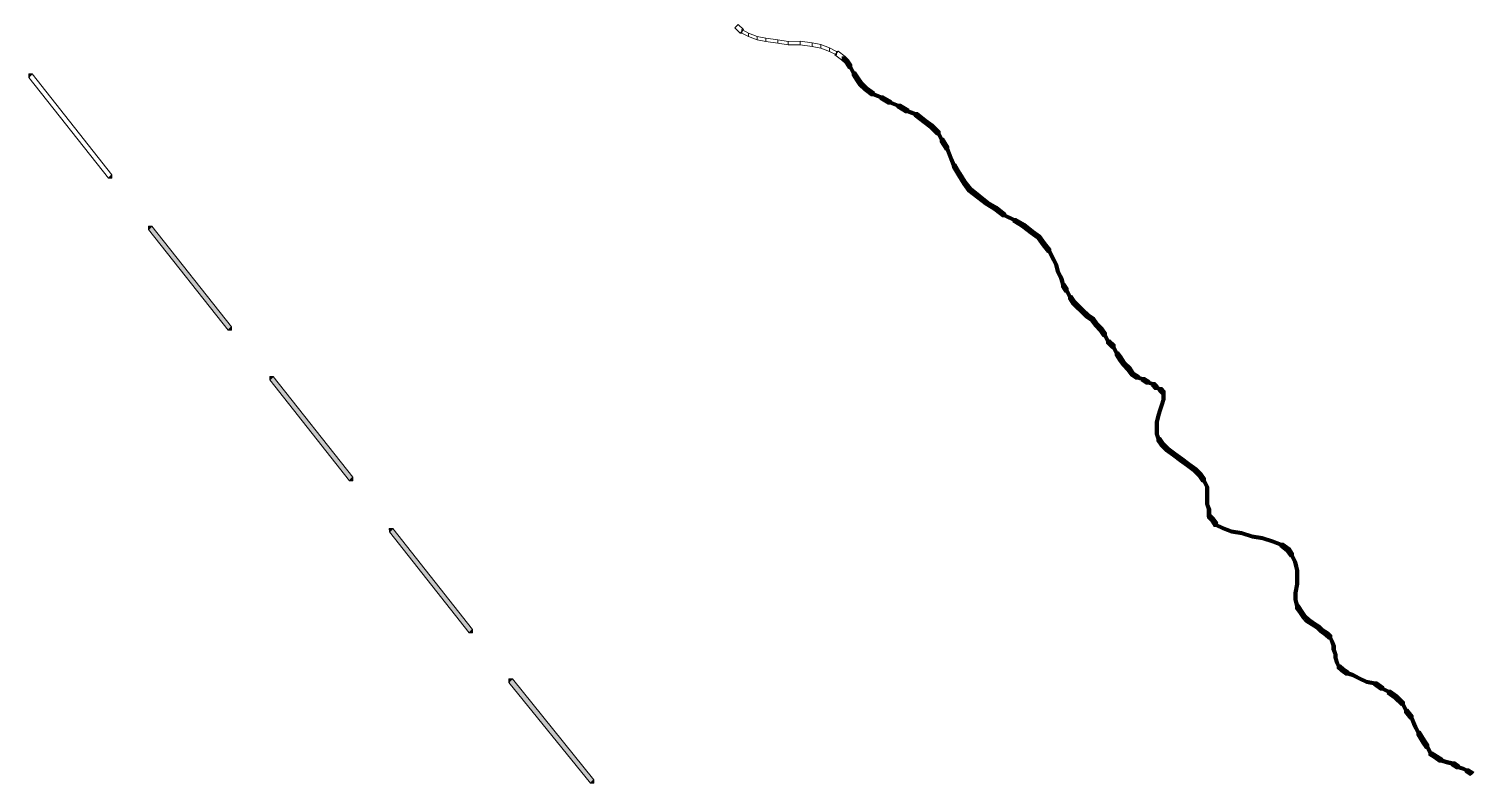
# Model space of a CAD drawing. Header units: inches. Extents: x -5728 to 15181, y 9834 to 15140.
# Drawn here: x 2589 to 3259, y 10289 to 10640 of the extents above; entities that cross this region are included whole.
import ezdxf

# ---------------------------------------------------------------- set-up
doc = ezdxf.new("R2010")
doc.units = ezdxf.units.IN
doc.header["$MEASUREMENT"] = 0
doc.linetypes.add('IMPORT-DASHEDX2 _4_', pattern=[0.1125, 0.075, -0.0375])
for name, color, linetype, lineweight in [('PDF_Geometry', 1, 'Continuous', 9), ('PDF_Solid Fills', 1, 'Continuous', 9), ('site plan converted for PDF_dwg', 1, 'Continuous', 9)]:
    doc.layers.add(name, color=color, linetype=linetype, lineweight=lineweight)

# ---------------------------------------------------------------- blocks, each defined once
blk = doc.blocks.new('site plan converted for PDF_dwg-1480341-SITE PLAN')
at = {"layer": 'PDF_Solid Fills'}
for points in [[(780.92, 783.4), (781.72, 783.4), (781.72, 784.2)], [(825.72, 773.8), (825.72, 774.6), (826.52, 774.6)], [(449.72, 765), (449.72, 766.6), (451.32, 766.6), (450.52, 765.8)], [(832.12, 767.4), (832.92, 768.2), (832.92, 767.4)], [(832.92, 763.4), (833.72, 764.2), (832.92, 764.2)], [(841.72, 753.8), (842.52, 753.8), (842.52, 754.6)], [(846.52, 753), (846.52, 753.8), (847.32, 753.8)], [(849.72, 749.8), (850.52, 749.8), (850.52, 750.6)], [(854.52, 749), (854.52, 749.8), (855.32, 749.8)], [(857.72, 745.8), (858.52, 745.8), (858.52, 746.6)], [(862.52, 745), (862.52, 745.8), (863.32, 745.8)], [(872.92, 736.2), (873.72, 737), (873.72, 736.2)], [(873.72, 732.2), (874.52, 733), (873.72, 733)], [(876.92, 729), (877.72, 729.8), (877.72, 729)], [(486.52, 717.8), (488.12, 719.4), (488.12, 717.8)], [(879.32, 720.2), (880.12, 721), (879.32, 721)], [(902.52, 697), (903.32, 697), (903.32, 697.8)], [(504.92, 693.8), (504.92, 695.4), (506.52, 695.4), (505.72, 694.6)], [(908.12, 695.4), (908.12, 696.2), (908.92, 696.2)], [(924.12, 681), (924.92, 681.8), (924.92, 681)], [(929.72, 664.2), (930.52, 665), (929.72, 665)], [(932.12, 662.6), (932.92, 663.4), (932.92, 662.6)], [(932.92, 658.6), (933.72, 659.4), (932.92, 659.4)], [(541.72, 646.6), (543.32, 648.2), (543.32, 646.6)], [(949.72, 641.8), (950.52, 642.6), (950.52, 641.8)], [(950.52, 637.8), (951.32, 638.6), (950.52, 638.6)], [(953.72, 636.2), (954.52, 637), (954.52, 636.2)], [(954.52, 632.2), (955.32, 633), (954.52, 633)], [(560.92, 623.4), (560.92, 625), (562.52, 625), (561.72, 624.2)], [(964.12, 621), (964.92, 621), (964.92, 621.8)], [(967.32, 621), (967.32, 621.8), (968.12, 621.8)], [(968.92, 618.6), (969.72, 618.6), (969.72, 619.4)], [(972.12, 618.6), (972.12, 619.4), (972.92, 619.4)], [(972.92, 616.2), (973.72, 616.2), (973.72, 617)], [(975.32, 616.2), (975.32, 617), (976.12, 617)], [(976.92, 614.6), (977.72, 615.4), (977.72, 614.6)], [(973.72, 592.2), (974.52, 593), (973.72, 593)], [(597.72, 576.2), (599.32, 577.8), (599.32, 576.2)], [(995.32, 573.8), (996.12, 574.6), (996.12, 573.8)], [(996.92, 556.2), (997.72, 557), (996.92, 557)], [(616.12, 552.2), (616.12, 553.8), (617.72, 553.8), (616.92, 553)], [(1000.12, 552.2), (1000.92, 552.2), (1000.92, 553)], [(1031.32, 543.4), (1031.32, 544.2), (1032.12, 544.2)], [(1036.12, 538.6), (1036.92, 539.4), (1036.92, 538.6)], [(1037.72, 513.8), (1038.52, 514.6), (1037.72, 514.6)], [(652.92, 505), (654.52, 506.6), (654.52, 505)], [(1047.32, 504.2), (1048.92, 505.8), (1048.92, 504.2)], [(1047.32, 504.2), (1047.32, 505.8), (1048.92, 505.8), (1048.12, 505)], [(1053.72, 498.6), (1055.32, 498.6), (1054.52, 500.2), (1052.92, 500.2)], [(1053.72, 500.2), (1054.52, 501), (1054.52, 500.2)], [(1054.52, 496.2), (1056.12, 496.2), (1055.32, 498.6), (1053.72, 498.6)], [(1054.52, 494.6), (1056.12, 494.6), (1056.12, 496.2), (1054.52, 496.2)], [(1055.32, 492.2), (1056.92, 492.2), (1056.12, 494.6), (1054.52, 494.6)], [(1055.32, 490.6), (1056.92, 490.6), (1056.92, 492.2), (1055.32, 492.2)], [(1056.12, 488.2), (1057.72, 488.2), (1056.92, 490.6), (1055.32, 490.6)], [(671.32, 481.8), (671.32, 483.4), (672.92, 483.4), (672.12, 482.6)], [(1056.92, 486.6), (1058.52, 486.6), (1057.72, 488.2), (1056.12, 488.2)], [(1056.92, 485.8), (1057.72, 486.6), (1056.92, 486.6)], [(1060.92, 482.6), (1061.72, 482.6), (1061.72, 483.4)], [(1064.12, 481.8), (1064.12, 483.4), (1061.72, 484.2), (1061.72, 482.6)], [(1067.32, 480.2), (1067.32, 481.8), (1064.12, 483.4), (1064.12, 481.8)], [(1070.52, 478.6), (1070.52, 480.2), (1067.32, 481.8), (1067.32, 480.2)], [(1074.52, 477.8), (1074.52, 479.4), (1070.52, 480.2), (1070.52, 478.6)], [(1074.52, 478.6), (1074.52, 479.4), (1075.32, 479.4)], [(1076.92, 475.4), (1077.72, 475.4), (1077.72, 476.2)], [(1080.92, 473.8), (1080.92, 475.4), (1077.72, 477), (1077.72, 475.4)], [(1080.92, 474.6), (1080.92, 475.4), (1081.72, 475.4)], [(1087.32, 469), (1088.12, 469.8), (1088.12, 469)], [(1088.12, 465.8), (1089.72, 465.8), (1088.12, 469), (1086.52, 469)], [(1088.12, 465), (1088.92, 465.8), (1088.12, 465.8)], [(1091.32, 462.6), (1092.12, 463.4), (1092.12, 462.6)], [(1092.12, 458.6), (1093.72, 458.6), (1092.12, 462.6), (1090.52, 462.6)], [(1093.72, 455.4), (1095.32, 455.4), (1093.72, 458.6), (1092.12, 458.6)], [(1093.72, 454.6), (1094.52, 455.4), (1093.72, 455.4)], [(1098.52, 449), (1099.32, 449.8), (1099.32, 449)], [(1099.32, 445.8), (1100.92, 445.8), (1099.32, 449), (1097.72, 449)], [(1099.32, 445), (1100.12, 445.8), (1099.32, 445.8)], [(1104.12, 441.8), (1104.92, 441.8), (1104.92, 442.6)], [(1107.32, 441), (1107.32, 442.6), (1104.92, 443.4), (1104.92, 441.8)], [(1110.52, 440.2), (1110.52, 441.8), (1107.32, 442.6), (1107.32, 441)], [(708.92, 434.6), (710.52, 436.2), (710.52, 434.6)], [(1110.52, 441), (1110.52, 441.8), (1111.32, 441.8)], [(1112.12, 438.6), (1112.92, 438.6), (1112.92, 439.4)], [(1115.32, 437.8), (1115.32, 439.4), (1112.92, 440.2), (1112.92, 438.6)], [(1116.92, 437), (1116.92, 438.6), (1115.32, 439.4), (1115.32, 437.8)], [(1116.92, 437.8), (1116.92, 438.6), (1117.72, 438.6)]]:
    blk.add_hatch(color=147, dxfattribs=at).paths.add_polyline_path(points, flags=0)
at = {"layer": 'PDF_Solid Fills', "linetype": 'IMPORT-DASHEDX2 _4_'}
h = blk.add_hatch(color=147, dxfattribs=at)
h.paths.add_polyline_path([(828.12, 770.6), (829.72, 772.2), (828.13, 772.21)], flags=0)
h.paths.add_polyline_path([(825.72, 772.4), (825.72, 773), (824.92, 773)], flags=0)
for points in [[(829.72, 769), (831.32, 770.6), (829.72, 772.2), (828.12, 770.6), (829.7, 769.02)], [(831.32, 766.6), (832.92, 768.2), (831.32, 770.6), (829.72, 769), (831.31, 766.61)], [(832.92, 764.2), (834.52, 764.2), (832.91, 767.4), (832.12, 767.4), (831.59, 766.86), (832.89, 764.25)], [(834.52, 761), (836.12, 762.6), (834.52, 765), (834.25, 764.73), (834.52, 764.2), (833.71, 764.19), (832.92, 763.4), (834.5, 761.03)], [(836.12, 758.6), (837.72, 760.2), (836.12, 762.6), (834.52, 761), (836.09, 758.64)], [(838.52, 756.2), (840.12, 757.8), (837.72, 760.2), (836.12, 758.6), (837.7, 757.02)], [(841.72, 753.8), (843.32, 755.4), (840.12, 757.8), (838.52, 756.2), (840.1, 755.01)], [(846.52, 752.2), (846.51, 753.8), (843.09, 755.17), (842.52, 754.6), (842.53, 753.79), (845.95, 752.43)], [(849.72, 749.8), (851.32, 751.4), (847.32, 753.8), (846.52, 753), (846.52, 752.2), (845.95, 752.43), (845.72, 752.2), (849.23, 750.09)], [(854.52, 748.2), (854.51, 749.8), (851.09, 751.17), (850.52, 750.6), (850.53, 749.79), (853.95, 748.43)], [(857.72, 745.8), (859.32, 747.4), (855.32, 749.8), (854.52, 749), (854.52, 748.2), (853.95, 748.43), (853.72, 748.2), (854.52, 747.72)], [(862.52, 744.2), (862.51, 745.8), (859.09, 747.17), (858.52, 746.6), (858.53, 745.79), (861.95, 744.43)], [(865.72, 741), (867.32, 742.6), (863.32, 745.8), (862.52, 745), (862.52, 744.2), (861.95, 744.43), (861.72, 744.2), (863.82, 742.52)], [(868.92, 738.6), (870.52, 740.2), (867.22, 742.5), (865.72, 741), (868.69, 738.77)], [(872.12, 735.4), (873.72, 737), (870.48, 740.16), (868.92, 738.6), (872.11, 735.4)], [(873.72, 733), (875.32, 733), (873.71, 736.2), (872.92, 736.2), (872.39, 735.66), (873.69, 733.05)], [(876.12, 728.2), (877.72, 729.8), (875.32, 733.8), (875.05, 733.53), (875.32, 733), (874.51, 732.99), (873.72, 732.2), (876.11, 728.21)], [(877.72, 725), (879.32, 725), (877.71, 729), (876.92, 729), (876.35, 728.43), (877.69, 725.08)], [(879.32, 721), (880.92, 721), (879.32, 725), (877.72, 725), (879.29, 721.06)], [(881.72, 716.2), (883.32, 717.8), (880.92, 721.8), (880.69, 721.57), (880.92, 721), (880.11, 720.99), (879.32, 720.2), (880.9, 717.57)], [(884.12, 712.2), (885.72, 713.8), (883.32, 717.8), (881.72, 716.2), (883.29, 713.58)], [(886.52, 709), (888.12, 710.6), (885.72, 713.8), (884.12, 712.2), (885.7, 710.1)], [(890.52, 705.8), (892.12, 707.4), (888.12, 710.6), (886.52, 709), (888.1, 707.73)], [(894.52, 702.6), (896.12, 704.2), (892.12, 707.4), (890.52, 705.8), (894.17, 702.88)], [(898.52, 700.2), (900.12, 701.8), (896.12, 704.2), (894.52, 702.6), (896.1, 701.65)], [(902.52, 697), (904.12, 698.6), (900.12, 701.8), (898.52, 700.2), (900.1, 698.93)], [(908.12, 694.6), (908.11, 696.2), (903.85, 698.33), (903.32, 697.8), (903.33, 696.99), (907.59, 694.86)], [(541.72, 646.6), (543.32, 648.2), (506.52, 695.4), (504.92, 693.8), (514.28, 681.8)], [(911.32, 692.2), (912.92, 693.8), (908.92, 696.2), (908.12, 695.4), (908.12, 694.6), (907.59, 694.86), (907.32, 694.6), (908.12, 694.12)], [(915.32, 689), (916.92, 690.6), (912.92, 693.8), (911.32, 692.2), (912.9, 690.93)], [(918.52, 686.6), (920.12, 688.2), (916.92, 690.6), (915.32, 689), (916.9, 687.81)], [(920.92, 683.4), (922.52, 685), (920.12, 688.2), (918.52, 686.6), (920.1, 684.5)], [(923.32, 680.2), (924.92, 681.8), (922.52, 685), (920.92, 683.4), (923.31, 680.21)], [(924.92, 677.8), (926.52, 677.8), (924.91, 681), (924.12, 681), (923.59, 680.46), (924.29, 679.05)], [(926.52, 674.6), (928.07, 674.7), (926.52, 677.8), (924.92, 677.8), (926.5, 674.64)], [(927.32, 671.4), (928.92, 671.4), (928.12, 674.6), (926.52, 674.6)], [(928.92, 668.2), (930.52, 668.2), (928.92, 671.4), (927.32, 671.4), (928.9, 668.24)], [(929.72, 665), (931.32, 665), (930.52, 668.2), (928.92, 668.2)], [(931.32, 661.8), (932.92, 663.4), (931.32, 665.8), (931.16, 665.64), (931.32, 665), (930.5, 664.98), (929.72, 664.2), (931.31, 661.81)], [(932.92, 659.4), (934.52, 659.4), (932.91, 662.6), (932.12, 662.6), (931.59, 662.06), (932.89, 659.45)], [(934.52, 656.2), (936.12, 657.8), (934.52, 660.2), (934.25, 659.93), (934.52, 659.4), (933.71, 659.39), (932.92, 658.6), (934.11, 656.82)], [(936.12, 654.6), (937.72, 656.2), (936.12, 657.8), (934.52, 656.2), (936, 654.71)], [(938.52, 652.2), (940.12, 653.8), (937.72, 656.2), (936.12, 654.6), (937.7, 653.02)], [(940.92, 649.8), (942.52, 651.4), (940.12, 653.8), (938.52, 652.2), (940.28, 650.44)], [(943.32, 648.2), (944.92, 649.8), (942.52, 651.4), (940.92, 649.8), (942.5, 648.74)], [(944.92, 645.8), (946.52, 647.4), (944.92, 649.8), (943.32, 648.2), (944.89, 645.84)], [(947.32, 643.4), (948.92, 645), (946.52, 647.4), (944.92, 645.8), (946.5, 644.22)], [(948.92, 641), (950.52, 642.6), (948.92, 645), (947.32, 643.4), (948.91, 641.01)], [(950.52, 638.6), (952.12, 638.6), (950.51, 641.8), (949.72, 641.8), (949.19, 641.26), (950.49, 638.65)], [(952.92, 635.4), (954.51, 637.01), (952.12, 639.4), (951.85, 639.13), (952.12, 638.6), (951.31, 638.59), (950.52, 637.8), (952.91, 635.4)], [(954.52, 633), (956.12, 633), (954.51, 636.2), (953.72, 636.2), (953.19, 635.66), (954.49, 633.05)], [(956.12, 629.8), (957.72, 631.4), (956.12, 633.8), (955.85, 633.53), (956.12, 633), (955.31, 632.99), (954.52, 632.2), (955.71, 630.42)], [(957.72, 627.4), (959.32, 629), (957.72, 631.4), (956.12, 629.8), (957.05, 628.4)], [(597.72, 576.2), (599.32, 577.8), (562.52, 625), (560.92, 623.4)], [(960.12, 625), (961.72, 626.6), (959.32, 629), (957.72, 627.4), (959.3, 625.82)], [(961.72, 622.6), (963.32, 624.2), (961.72, 626.6), (960.12, 625), (961.69, 622.64)], [(964.12, 621), (965.72, 622.6), (963.32, 624.2), (961.76, 622.57), (963.3, 621.54)], [(967.32, 620.2), (967.3, 621.8), (965.52, 622.4), (964.92, 621.8), (964.94, 620.99), (966.72, 620.4)], [(968.92, 618.6), (970.52, 620.2), (968.02, 621.7), (967.32, 621), (967.32, 620.2), (966.72, 620.4), (966.52, 620.2), (967.32, 619.67)], [(972.12, 617.8), (972.1, 619.4), (970.32, 620), (969.72, 619.25), (969.74, 618.59), (971.52, 618)], [(972.92, 616.2), (974.27, 617.55), (972.92, 619.4), (972.12, 618.6), (972.12, 617.8), (971.52, 618), (971.32, 617.8), (972.11, 617)], [(974.27, 617.55), (974.52, 617.8), (973.72, 618.4), (974.11, 617.8)], [(975.32, 615.4), (975.21, 616.09), (974.25, 617.53), (973.72, 617), (973.73, 616.19), (974.79, 615.66)], [(975.32, 615.91), (975.31, 617), (974.3, 617.51), (975.21, 616.09)], [(976.46, 614.13), (977.72, 615.4), (976.12, 617), (975.32, 616.2), (975.32, 615.9), (976.16, 614.6)], [(976.12, 613.8), (976.46, 614.13), (975.32, 615.91), (975.32, 615.4), (974.79, 615.66), (974.52, 615.4), (976.11, 613.8)], [(975.32, 609), (976.92, 609), (977.69, 611.4), (976.1, 611.33), (975.32, 609.01)], [(976.12, 613), (977.18, 613), (976.46, 614.13), (976.12, 613.8)], [(976.12, 611.4), (977.72, 611.4), (977.7, 612.19), (977.18, 613), (976.12, 613), (976.12, 611.41)], [(977.18, 613), (977.72, 613), (977.71, 614.6), (976.92, 614.6), (976.46, 614.13), (977.18, 613)], [(977.72, 612.16), (977.7, 613), (977.19, 612.99), (977.71, 612.17)], [(972.92, 601), (974.54, 601.06), (975.32, 604.2), (973.72, 604.2), (972.92, 601.01)], [(973.72, 604.2), (975.32, 604.2), (976.12, 606.6), (974.52, 606.6), (973.72, 604.21)], [(974.52, 606.6), (976.12, 606.6), (976.8, 609), (975.28, 608.87), (974.52, 606.61)], [(972.92, 598.6), (974.52, 598.6), (974.41, 601), (972.92, 601)], [(972.92, 595.4), (974.52, 595.4), (974.39, 598.6), (972.92, 598.6), (972.92, 596.95)], [(973.72, 593), (975.32, 593), (974.52, 595.4), (972.92, 595.4), (973.13, 594.76)], [(975.32, 589.8), (976.92, 591.4), (975.32, 593.8), (975.12, 593.6), (975.32, 593), (974.44, 592.91), (973.72, 592.2), (974.49, 591.04)], [(977.72, 587.4), (979.32, 589), (976.92, 591.4), (975.32, 589.8), (976.9, 588.22)], [(980.92, 585), (982.52, 586.6), (979.32, 589), (977.72, 587.4), (979.3, 586.21)], [(984.12, 582.6), (985.72, 584.2), (982.52, 586.6), (980.92, 585), (982.5, 583.81)], [(987.32, 580.2), (988.92, 581.8), (985.72, 584.2), (984.12, 582.6), (985.7, 581.41)], [(990.52, 577.8), (992.12, 579.4), (988.92, 581.8), (987.32, 580.2), (988.9, 579.01)], [(992.92, 575.4), (994.52, 577), (992.12, 579.4), (990.52, 577.8), (992.1, 576.22)], [(994.52, 573), (996.12, 574.6), (994.52, 577), (992.92, 575.4), (994.51, 573.01)], [(996.12, 570.6), (997.72, 570.6), (996.11, 573.8), (995.32, 573.8), (994.79, 573.26), (996.09, 570.65)], [(996.12, 568.2), (997.72, 568.2), (997.72, 570.6), (996.12, 570.6)], [(996.12, 565), (997.72, 565), (997.7, 568.2), (996.12, 568.2)], [(996.12, 562.6), (997.72, 562.6), (997.68, 565), (996.12, 565)], [(996.92, 560.2), (998.52, 560.2), (997.67, 562.6), (996.12, 562.6), (996.37, 561.85)], [(996.92, 557), (998.52, 557), (998.52, 560.2), (996.92, 560.2), (996.92, 559.51)], [(998.52, 554.6), (1000.12, 556.2), (998.52, 557.8), (998.52, 557), (997.71, 556.99), (996.92, 556.2), (998.5, 554.61)], [(652.92, 505), (654.52, 506.6), (617.72, 553.8), (616.12, 552.2)], [(1000.12, 552.2), (1001.72, 553.8), (1000.12, 556.2), (998.52, 554.6), (1000.09, 552.24)], [(1004.12, 550.6), (1004.12, 552.2), (1001.45, 553.53), (1000.92, 553), (1000.93, 552.19), (1004.11, 550.6)], [(1008.12, 549), (1008.12, 550.6), (1004.12, 552.2), (1004.12, 550.6), (1008.11, 549)], [(1012.92, 548.2), (1012.92, 549.8), (1008.12, 550.6), (1008.12, 549), (1012.91, 548.2)], [(1017.72, 546.6), (1017.72, 548.2), (1012.92, 549.8), (1012.92, 548.2), (1017.71, 546.6)], [(1019.91, 546.23), (1018.76, 548.02), (1017.72, 548.2), (1017.72, 546.6), (1019.5, 546.3)], [(1022.52, 545.8), (1022.52, 547.4), (1018.76, 548.02), (1019.91, 546.23), (1022.51, 545.8)], [(1027.32, 544.2), (1027.32, 545.8), (1022.52, 547.4), (1022.52, 545.8), (1027.31, 544.2)], [(1031.32, 542.6), (1031.31, 544.2), (1027.32, 545.8), (1027.41, 544.16), (1030.75, 542.83)], [(1033.72, 540.2), (1035.32, 541.8), (1032.12, 544.2), (1031.32, 543.4), (1031.32, 542.6), (1030.75, 542.83), (1030.52, 542.6), (1032.17, 541.36)], [(1035.32, 537.8), (1036.92, 539.4), (1035.32, 541.8), (1033.72, 540.2), (1035.31, 537.81)], [(1036.92, 535.4), (1038.52, 535.4), (1036.91, 538.6), (1036.12, 538.6), (1035.59, 538.06), (1036.89, 535.45)], [(1037.72, 531.4), (1039.32, 531.4), (1038.52, 535.4), (1036.92, 535.4), (1037.2, 533.97)], [(1037.72, 528.2), (1039.32, 528.2), (1039.32, 531.4), (1037.72, 531.4)], [(1036.92, 521), (1038.54, 521.11), (1039.28, 525), (1037.7, 524.89), (1036.92, 521.01)], [(1037.72, 525), (1039.32, 525), (1039.3, 528.2), (1037.72, 528.2), (1037.72, 525.01)], [(1036.92, 517.8), (1038.52, 517.8), (1038.52, 521), (1036.92, 521)], [(1038.5, 514.6), (1039.29, 514.72), (1038.52, 517.8), (1036.92, 517.8), (1037.08, 517.15), (1038.43, 514.73)], [(1037.72, 514.6), (1038.43, 514.73), (1037.08, 517.15), (1037.69, 514.73)], [(1039.32, 511.4), (1039.93, 512.01), (1038.51, 514.58), (1037.72, 513.8), (1039.3, 511.43)], [(1039.93, 512.01), (1040.92, 513), (1039.23, 515.31), (1039.16, 515.24), (1039.32, 514.6), (1038.51, 514.58), (1039.38, 513.01)], [(1040.92, 509), (1041.36, 509.44), (1039.93, 512.01), (1039.32, 511.4), (1040.89, 509.04)], [(1041.36, 509.44), (1042.52, 510.6), (1040.92, 513), (1039.93, 512.01), (1040.93, 510.22)], [(1042.52, 507.4), (1044.12, 509), (1042.52, 510.6), (1041.36, 509.44), (1042.5, 507.42)], [(1042.46, 507.46), (1041.36, 509.44), (1040.92, 509)], [(1044.92, 505.8), (1046.52, 507.4), (1044.12, 509), (1042.52, 507.4), (1044.1, 506.34)], [(1047.32, 504.2), (1048.92, 505.8), (1046.52, 507.4), (1044.92, 505.8), (1046.5, 504.74)], [(1048.92, 502.6), (1050.52, 504.2), (1048.92, 505.8), (1047.32, 504.2), (1048.9, 502.62)], [(1051.32, 501), (1052.92, 502.6), (1050.52, 504.2), (1048.92, 502.6), (1050.5, 501.54)], [(1052.92, 499.4), (1054.52, 501), (1052.92, 502.6), (1051.32, 501), (1052.9, 499.42)], [(708.92, 434.6), (710.52, 436.2), (672.92, 483.4), (671.32, 481.8)], [(1058.52, 484.2), (1060.12, 485.8), (1058.52, 487.4), (1056.92, 485.8)], [(1060.92, 482.6), (1062.52, 484.2), (1060.12, 485.8), (1058.52, 484.2), (1060.1, 483.14)], [(1076.92, 475.4), (1078.52, 477), (1075.32, 479.4), (1073.72, 477.8)], [(1083.32, 471.4), (1084.92, 473), (1081.72, 475.4), (1080.12, 473.8)], [(1086.52, 468.2), (1088.12, 469.8), (1084.92, 473), (1083.32, 471.4), (1084.92, 469.8)], [(1090.52, 461.8), (1092.12, 463.4), (1089.72, 466.6), (1088.12, 465)], [(1096.12, 450.6), (1097.72, 452.2), (1095.32, 456.2), (1093.72, 454.6)], [(1097.72, 448.2), (1099.32, 449.8), (1097.72, 452.2), (1096.12, 450.6), (1097.69, 448.24)], [(1101.72, 443.4), (1103.32, 445), (1100.92, 446.6), (1099.32, 445)], [(1104.12, 441.8), (1105.72, 443.4), (1103.32, 445), (1101.72, 443.4), (1103.3, 442.34)], [(1112.12, 438.6), (1113.72, 440.2), (1111.32, 441.8), (1109.72, 440.2), (1110.32, 439.8)], [(1118.52, 435.4), (1120.12, 437), (1117.72, 438.6), (1116.12, 437)]]:
    blk.add_hatch(color=147, dxfattribs=at).paths.add_polyline_path(points, flags=0)
at = {"layer": 'PDF_Geometry', "color": 147}
for p, q in [((825.72, 774.6), (826.52, 774.6)), ((832.92, 768.2), (832.92, 767.4)), ((846.52, 753.8), (847.32, 753.8)), ((854.52, 749.8), (855.32, 749.8)), ((862.52, 745.8), (863.32, 745.8)), ((873.72, 737), (873.72, 736.2)), ((877.72, 729.8), (877.72, 729)), ((908.12, 696.2), (908.92, 696.2)), ((924.92, 681.8), (924.92, 681)), ((932.92, 663.4), (932.92, 662.6)), ((950.52, 642.6), (950.52, 641.8)), ((954.52, 637), (954.52, 636.2)), ((967.32, 621.8), (968.12, 621.8)), ((972.12, 619.4), (972.92, 619.4)), ((975.32, 617), (976.12, 617)), ((977.72, 615.4), (977.72, 614.6)), ((996.12, 574.6), (996.12, 573.8)), ((1031.32, 544.2), (1032.12, 544.2)), ((1036.92, 539.4), (1036.92, 538.6)), ((1056.92, 486.6), (1056.92, 485.8)), ((1088.12, 465.8), (1088.12, 465)), ((1093.72, 455.4), (1093.72, 454.6)), ((1099.32, 445.8), (1099.32, 445))]:
    blk.add_line(p, q, dxfattribs=at)
at = {"layer": 'PDF_Geometry', "color": 147, "flags": 128}
for points in [[(779.32, 786.6), (778.52, 785.8), (780.92, 783.4), (781.72, 784.2), (782.52, 785), (780.12, 787.4)], [(784.92, 782.6), (784.92, 781.8), (788.92, 780.2), (788.92, 781.8), (784.92, 783.4)], [(788.92, 781), (788.92, 780.2), (792.92, 779.4), (792.92, 781), (788.92, 781.8)], [(792.92, 780.2), (792.92, 779.4), (798.52, 778.6), (798.52, 780.2), (792.92, 781)], [(798.52, 779.4), (798.52, 778.6), (803.32, 777.8), (803.32, 779.4), (798.52, 780.2)], [(803.32, 778.6), (803.32, 777.8), (808.92, 777.8), (808.92, 779.4), (803.32, 779.4)], [(808.92, 778.6), (808.92, 777.8), (814.52, 777), (814.52, 778.6), (808.92, 779.4)], [(814.52, 777.8), (814.52, 777), (818.52, 776.2), (818.52, 777.8), (814.52, 778.6)], [(818.52, 777), (818.52, 776.2), (822.52, 774.6), (822.52, 776.2), (818.52, 777.8)], [(822.52, 775.4), (822.52, 774.6), (825.72, 773), (825.72, 774.6), (822.52, 776.2)], [(825.72, 773.8), (824.92, 773), (828.12, 770.6), (828.92, 771.4), (829.72, 772.2), (826.52, 774.6)], [(828.92, 771.4), (828.12, 770.6), (829.72, 769), (830.52, 769.8), (831.32, 770.6), (829.72, 772.2)], [(829.72, 772.2), (828.92, 771.4)], [(830.52, 769.8), (829.72, 769), (831.32, 766.6), (832.12, 767.4), (832.92, 768.2), (831.32, 770.6)], [(831.32, 770.6), (830.52, 769.8)], [(832.12, 767.4), (831.32, 767.4), (832.92, 764.2), (834.52, 764.2), (832.92, 767.4)], [(835.32, 761.8), (834.52, 761), (836.12, 758.6), (836.92, 759.4), (837.72, 760.2), (836.12, 762.6)], [(836.92, 759.4), (837.72, 760.2), (840.12, 757.8), (839.32, 757), (838.52, 756.2), (836.12, 758.6), (836.92, 759.4), (836.12, 758.6)], [(839.32, 757), (840.12, 757.8), (843.32, 755.4), (842.52, 754.6), (841.72, 753.8), (838.52, 756.2), (839.32, 757), (838.52, 756.2)], [(846.52, 753), (845.72, 752.2), (849.72, 749.8), (850.52, 750.6), (851.32, 751.4), (847.32, 753.8)], [(854.52, 749), (853.72, 748.2), (857.72, 745.8), (858.52, 746.6), (859.32, 747.4), (855.32, 749.8)], [(862.52, 745), (861.72, 744.2), (865.72, 741), (866.52, 741.8), (867.32, 742.6), (863.32, 745.8)], [(866.52, 741.8), (867.32, 742.6), (870.52, 740.2), (869.72, 739.4), (868.92, 738.6), (865.72, 741), (866.52, 741.8), (865.72, 741)], [(869.72, 739.4), (868.92, 738.6), (872.12, 735.4), (872.92, 736.2), (873.72, 737), (870.52, 740.2)], [(870.52, 740.2), (869.72, 739.4)], [(872.92, 736.2), (872.12, 736.2), (873.72, 733), (875.32, 733), (873.72, 736.2)], [(876.92, 729), (876.12, 729), (877.72, 725), (879.32, 725), (877.72, 729)], [(878.52, 725), (877.72, 725), (879.32, 721), (880.92, 721), (879.32, 725)], [(882.52, 717), (881.72, 716.2), (884.12, 712.2), (884.92, 713), (885.72, 713.8), (883.32, 717.8)], [(884.92, 713), (885.72, 713.8), (888.12, 710.6), (887.32, 709.8), (886.52, 709), (884.12, 712.2), (884.92, 713), (884.12, 712.2)], [(887.32, 709.8), (888.12, 710.6), (892.12, 707.4), (891.32, 706.6), (890.52, 705.8), (886.52, 709), (887.32, 709.8), (886.52, 709)], [(891.32, 706.6), (890.52, 705.8), (894.52, 702.6), (895.32, 703.4), (896.12, 704.2), (892.12, 707.4)], [(895.32, 703.4), (896.12, 704.2), (900.12, 701.8), (899.32, 701), (898.52, 700.2), (894.52, 702.6), (895.32, 703.4), (894.52, 702.6)], [(899.32, 701), (898.52, 700.2), (902.52, 697), (903.32, 697.8), (904.12, 698.6), (900.12, 701.8)], [(900.12, 701.8), (899.32, 701)], [(908.12, 695.4), (907.32, 694.6), (911.32, 692.2), (912.12, 693), (912.92, 693.8), (908.92, 696.2)], [(912.12, 693), (911.32, 692.2), (915.32, 689), (916.12, 689.8), (916.92, 690.6), (912.92, 693.8)], [(912.92, 693.8), (912.12, 693)], [(916.12, 689.8), (916.92, 690.6), (920.12, 688.2), (919.32, 687.4), (918.52, 686.6), (915.32, 689), (916.12, 689.8), (915.32, 689)], [(919.32, 687.4), (918.52, 686.6), (920.92, 683.4), (921.72, 684.2), (922.52, 685), (920.12, 688.2)], [(920.12, 688.2), (919.32, 687.4)], [(921.72, 684.2), (920.92, 683.4), (923.32, 680.2), (924.12, 681), (924.92, 681.8), (922.52, 685)], [(924.12, 681), (923.32, 681), (924.92, 677.8), (926.52, 677.8), (924.92, 681)], [(925.72, 677.8), (924.92, 677.8), (926.52, 674.6), (928.12, 674.6), (926.52, 677.8)], [(927.32, 674.6), (926.52, 674.6), (927.32, 671.4), (928.92, 671.4), (928.12, 674.6)], [(928.12, 671.4), (927.32, 671.4), (928.92, 668.2), (930.52, 668.2), (928.92, 671.4)], [(929.72, 668.2), (928.92, 668.2), (929.72, 665), (931.32, 665), (930.52, 668.2)], [(932.12, 662.6), (931.32, 662.6), (932.92, 659.4), (934.52, 659.4), (932.92, 662.6)], [(935.32, 657), (936.12, 657.8), (937.72, 656.2), (936.92, 655.4), (936.12, 654.6), (934.52, 656.2), (935.32, 657), (934.52, 656.2)], [(936.92, 655.4), (936.12, 654.6), (938.52, 652.2), (939.32, 653), (940.12, 653.8), (937.72, 656.2)], [(939.32, 653), (938.52, 652.2), (940.92, 649.8), (941.72, 650.6), (942.52, 651.4), (940.12, 653.8)], [(941.72, 650.6), (942.52, 651.4), (944.92, 649.8), (944.12, 649), (943.32, 648.2), (940.92, 649.8), (941.72, 650.6), (940.92, 649.8)], [(944.12, 649), (943.32, 648.2), (944.92, 645.8), (945.72, 646.6), (946.52, 647.4), (944.92, 649.8)], [(944.92, 649.8), (944.12, 649)], [(945.72, 646.6), (946.52, 647.4), (948.92, 645), (948.12, 644.2), (947.32, 643.4), (944.92, 645.8), (945.72, 646.6), (944.92, 645.8)], [(948.12, 644.2), (947.32, 643.4), (948.92, 641), (949.72, 641.8), (950.52, 642.6), (948.92, 645)], [(948.92, 645), (948.12, 644.2)], [(949.72, 641.8), (948.92, 641.8), (950.52, 638.6), (952.12, 638.6), (950.52, 641.8)], [(953.72, 636.2), (952.92, 636.2), (954.52, 633), (956.12, 633), (954.52, 636.2)], [(956.92, 630.6), (956.12, 629.8), (957.72, 627.4), (958.52, 628.2), (959.32, 629), (957.72, 631.4)], [(958.52, 628.2), (959.32, 629), (961.72, 626.6), (960.92, 625.8), (960.12, 625), (957.72, 627.4), (958.52, 628.2), (957.72, 627.4)], [(960.92, 625.8), (960.12, 625), (961.72, 622.6), (962.52, 623.4), (963.32, 624.2), (961.72, 626.6)], [(961.72, 626.6), (960.92, 625.8)], [(962.52, 623.4), (963.32, 624.2), (965.72, 622.6), (964.92, 621.8), (964.12, 621), (961.72, 622.6), (962.52, 623.4), (961.72, 622.6)], [(967.32, 621), (966.52, 620.2), (968.92, 618.6), (969.72, 619.4), (970.52, 620.2), (968.12, 621.8)], [(972.12, 618.6), (971.32, 617.8), (972.92, 616.2), (973.72, 617), (974.52, 617.8), (972.92, 619.4)], [(975.32, 616.2), (974.52, 615.4), (976.12, 613.8), (976.92, 614.6), (977.72, 615.4), (976.12, 617)], [(976.92, 611.4), (976.12, 611.4), (975.32, 609), (976.92, 609), (977.72, 611.4)], [(976.92, 614.6), (976.12, 614.6), (976.12, 613), (977.72, 613), (977.72, 614.6)], [(976.92, 613), (976.12, 613), (976.12, 611.4), (977.72, 611.4), (977.72, 613)], [(974.52, 604.2), (973.72, 604.2), (972.92, 601), (974.52, 601), (975.32, 604.2)], [(975.32, 606.6), (974.52, 606.6), (973.72, 604.2), (975.32, 604.2), (976.12, 606.6)], [(976.12, 609), (975.32, 609), (974.52, 606.6), (976.12, 606.6), (976.92, 609)], [(973.72, 601), (972.92, 601), (972.92, 598.6), (974.52, 598.6), (974.52, 601)], [(973.72, 598.6), (972.92, 598.6), (972.92, 595.4), (974.52, 595.4), (974.52, 598.6)], [(973.72, 595.4), (972.92, 595.4), (973.72, 593), (975.32, 593), (974.52, 595.4)], [(976.12, 590.6), (976.92, 591.4), (979.32, 589), (978.52, 588.2), (977.72, 587.4), (975.32, 589.8), (976.12, 590.6), (975.32, 589.8)], [(978.52, 588.2), (979.32, 589), (982.52, 586.6), (981.72, 585.8), (980.92, 585), (977.72, 587.4), (978.52, 588.2), (977.72, 587.4)], [(981.72, 585.8), (980.92, 585), (984.12, 582.6), (984.92, 583.4), (985.72, 584.2), (982.52, 586.6)], [(984.92, 583.4), (984.12, 582.6), (987.32, 580.2), (988.12, 581), (988.92, 581.8), (985.72, 584.2)], [(988.12, 581), (987.32, 580.2), (990.52, 577.8), (991.32, 578.6), (992.12, 579.4), (988.92, 581.8)], [(991.32, 578.6), (990.52, 577.8), (992.92, 575.4), (993.72, 576.2), (994.52, 577), (992.12, 579.4)], [(992.12, 579.4), (991.32, 578.6)], [(993.72, 576.2), (992.92, 575.4), (994.52, 573), (995.32, 573.8), (996.12, 574.6), (994.52, 577)], [(994.52, 577), (993.72, 576.2)], [(995.32, 573.8), (994.52, 573.8), (996.12, 570.6), (997.72, 570.6), (996.12, 573.8)], [(996.92, 570.6), (996.12, 570.6), (996.12, 568.2), (997.72, 568.2), (997.72, 570.6)], [(996.92, 568.2), (996.12, 568.2), (996.12, 565), (997.72, 565), (997.72, 568.2)], [(996.92, 565), (996.12, 565), (996.12, 562.6), (997.72, 562.6), (997.72, 565)], [(996.92, 562.6), (996.12, 562.6), (996.92, 560.2), (998.52, 560.2), (997.72, 562.6)], [(997.72, 560.2), (996.92, 560.2), (996.92, 557), (998.52, 557), (998.52, 560.2)], [(999.32, 555.4), (998.52, 554.6), (1000.12, 552.2), (1000.92, 553), (1001.72, 553.8), (1000.12, 556.2)], [(1000.12, 556.2), (999.32, 555.4)], [(1004.12, 551.4), (1004.12, 550.6), (1008.12, 549), (1008.12, 550.6), (1004.12, 552.2)], [(1008.12, 549.8), (1008.12, 549), (1012.92, 548.2), (1012.92, 549.8), (1008.12, 550.6)], [(1012.92, 549), (1012.92, 548.2), (1017.72, 546.6), (1017.72, 548.2), (1012.92, 549.8)], [(1017.72, 547.4), (1017.72, 546.6), (1022.52, 545.8), (1022.52, 547.4), (1017.72, 548.2)], [(1022.52, 546.6), (1022.52, 545.8), (1027.32, 544.2), (1027.32, 545.8), (1022.52, 547.4)], [(1027.32, 545), (1027.32, 544.2), (1031.32, 542.6), (1031.32, 544.2), (1027.32, 545.8)], [(1031.32, 543.4), (1030.52, 542.6), (1033.72, 540.2), (1034.52, 541), (1035.32, 541.8), (1032.12, 544.2)], [(1034.52, 541), (1033.72, 540.2), (1035.32, 537.8), (1036.12, 538.6), (1036.92, 539.4), (1035.32, 541.8)], [(1035.32, 541.8), (1034.52, 541)], [(1036.12, 538.6), (1035.32, 538.6), (1036.92, 535.4), (1038.52, 535.4), (1036.92, 538.6)], [(1037.72, 535.4), (1036.92, 535.4), (1037.72, 531.4), (1039.32, 531.4), (1038.52, 535.4)], [(1038.52, 531.4), (1037.72, 531.4), (1037.72, 528.2), (1039.32, 528.2), (1039.32, 531.4)], [(1038.52, 525), (1037.72, 525), (1036.92, 521), (1038.52, 521), (1039.32, 525)], [(1038.52, 528.2), (1037.72, 528.2), (1037.72, 525), (1039.32, 525), (1039.32, 528.2)], [(1037.72, 521), (1036.92, 521), (1036.92, 517.8), (1038.52, 517.8), (1038.52, 521)], [(1037.72, 517.8), (1036.92, 517.8), (1037.72, 514.6), (1039.32, 514.6), (1038.52, 517.8)], [(1040.12, 512.2), (1039.32, 511.4), (1040.92, 509), (1041.72, 509.8), (1042.52, 510.6), (1040.92, 513)], [(1041.72, 509.8), (1042.52, 510.6), (1044.12, 509), (1043.32, 508.2), (1042.52, 507.4), (1040.92, 509), (1041.72, 509.8), (1040.92, 509)], [(1043.32, 508.2), (1044.12, 509), (1046.52, 507.4), (1045.72, 506.6), (1044.92, 505.8), (1042.52, 507.4), (1043.32, 508.2), (1042.52, 507.4)], [(1045.72, 506.6), (1044.92, 505.8), (1047.32, 504.2), (1048.12, 505), (1048.92, 505.8), (1046.52, 507.4)], [(1048.92, 505.8), (1048.92, 504.2), (1047.32, 504.2), (1047.32, 505.8), (1048.92, 505.8), (1048.12, 505), (1047.32, 504.2), (1048.92, 502.6), (1049.72, 503.4), (1050.52, 504.2)], [(1050.52, 504.2), (1052.92, 502.6), (1052.12, 501.8), (1051.32, 501), (1048.92, 502.6), (1049.72, 503.4), (1048.92, 502.6), (1049.72, 503.4)], [(1052.92, 502.6), (1054.52, 501), (1053.72, 500.2), (1052.92, 499.4), (1051.32, 501), (1052.12, 501.8), (1052.92, 502.6), (1052.12, 501.8)], [(1055.32, 498.6), (1053.72, 498.6), (1054.52, 496.2), (1056.12, 496.2)], [(1056.12, 496.2), (1054.52, 496.2), (1054.52, 494.6), (1056.12, 494.6)], [(1056.12, 494.6), (1054.52, 494.6), (1055.32, 492.2), (1056.92, 492.2)], [(1056.92, 492.2), (1055.32, 492.2), (1055.32, 490.6), (1056.92, 490.6)], [(1056.92, 490.6), (1055.32, 490.6), (1056.12, 488.2), (1057.72, 488.2)], [(1057.72, 488.2), (1056.12, 488.2), (1056.92, 486.6), (1058.52, 486.6)], [(1058.52, 487.4), (1057.72, 486.6), (1056.92, 485.8), (1058.52, 484.2), (1059.32, 485), (1060.12, 485.8)], [(1060.12, 485.8), (1062.52, 484.2), (1061.72, 483.4), (1060.92, 482.6), (1058.52, 484.2), (1059.32, 485), (1058.52, 484.2), (1059.32, 485)], [(1064.12, 483.4), (1064.12, 481.8), (1067.32, 480.2), (1067.32, 481.8)], [(1067.32, 481.8), (1067.32, 480.2), (1070.52, 478.6), (1070.52, 480.2)], [(1070.52, 480.2), (1070.52, 478.6), (1074.52, 477.8), (1074.52, 479.4)], [(1084.92, 473), (1088.12, 469.8), (1087.32, 469), (1086.52, 468.2), (1083.32, 471.4), (1084.12, 472.2), (1084.92, 473), (1084.12, 472.2)], [(1089.72, 466.6), (1088.92, 465.8), (1088.12, 465), (1090.52, 461.8), (1091.32, 462.6), (1092.12, 463.4)], [(1093.72, 458.6), (1092.12, 458.6), (1093.72, 455.4), (1095.32, 455.4)], [(1095.32, 456.2), (1094.52, 455.4), (1093.72, 454.6), (1096.12, 450.6), (1096.92, 451.4), (1097.72, 452.2)], [(1097.72, 452.2), (1099.32, 449.8), (1098.52, 449), (1097.72, 448.2), (1096.12, 450.6), (1096.92, 451.4), (1096.12, 450.6), (1096.92, 451.4)], [(1100.92, 446.6), (1100.12, 445.8), (1099.32, 445), (1101.72, 443.4), (1102.52, 444.2), (1103.32, 445)], [(1103.32, 445), (1102.52, 444.2), (1101.72, 443.4), (1104.12, 441.8), (1104.92, 442.6), (1105.72, 443.4)], [(1107.32, 442.6), (1107.32, 441), (1110.52, 440.2), (1110.52, 441.8)], [(1115.32, 439.4), (1115.32, 437.8), (1116.92, 437), (1116.92, 438.6)]]:
    blk.add_lwpolyline(points, close=True, dxfattribs=at)
for points in [[(781.72, 783.4), (784.92, 781.8), (784.92, 783.4), (781.72, 785), (781.72, 784.2), (781.72, 783.4), (780.92, 783.4)], [(488.12, 719.4), (451.32, 766.6), (450.52, 765.8), (449.72, 765), (486.52, 717.8), (487.32, 718.6), (488.12, 719.4), (488.12, 717.8), (486.52, 717.8)], [(449.72, 765), (449.72, 766.6), (451.32, 766.6)], [(832.92, 763.4), (834.52, 761), (835.32, 761.8), (836.12, 762.6), (834.52, 765), (833.72, 764.2), (832.92, 763.4), (832.92, 764.2)], [(842.52, 753.8), (846.52, 752.2), (846.52, 753.8), (842.52, 755.4), (842.52, 754.6), (842.52, 753.8), (841.72, 753.8)], [(850.52, 749.8), (854.52, 748.2), (854.52, 749.8), (850.52, 751.4), (850.52, 750.6), (850.52, 749.8), (849.72, 749.8)], [(858.52, 745.8), (862.52, 744.2), (862.52, 745.8), (858.52, 747.4), (858.52, 746.6), (858.52, 745.8), (857.72, 745.8)], [(873.72, 732.2), (876.12, 728.2), (876.92, 729), (877.72, 729.8), (875.32, 733.8), (874.52, 733), (873.72, 732.2), (873.72, 733)], [(879.32, 720.2), (881.72, 716.2), (882.52, 717), (883.32, 717.8), (880.92, 721.8), (880.12, 721), (879.32, 720.2), (879.32, 721)], [(903.32, 697), (908.12, 694.6), (908.12, 696.2), (903.32, 698.6), (903.32, 697.8), (903.32, 697), (902.52, 697)], [(543.32, 648.2), (506.52, 695.4), (505.72, 694.6), (504.92, 693.8), (541.72, 646.6), (542.52, 647.4), (543.32, 648.2), (543.32, 646.6), (541.72, 646.6)], [(504.92, 693.8), (504.92, 695.4), (506.52, 695.4)], [(929.72, 664.2), (931.32, 661.8), (932.12, 662.6), (932.92, 663.4), (931.32, 665.8), (930.52, 665), (929.72, 664.2), (929.72, 665)], [(932.92, 658.6), (934.52, 656.2), (935.32, 657), (936.12, 657.8), (934.52, 660.2), (933.72, 659.4), (932.92, 658.6), (932.92, 659.4)], [(950.52, 637.8), (952.92, 635.4), (953.72, 636.2), (954.52, 637), (952.12, 639.4), (951.32, 638.6), (950.52, 637.8), (950.52, 638.6)], [(954.52, 632.2), (956.12, 629.8), (956.92, 630.6), (957.72, 631.4), (956.12, 633.8), (955.32, 633), (954.52, 632.2), (954.52, 633)], [(599.32, 577.8), (562.52, 625), (561.72, 624.2), (560.92, 623.4), (597.72, 576.2), (598.52, 577), (599.32, 577.8), (599.32, 576.2), (597.72, 576.2)], [(560.92, 623.4), (560.92, 625), (562.52, 625)], [(964.92, 621), (967.32, 620.2), (967.32, 621.8), (964.92, 622.6), (964.92, 621.8), (964.92, 621), (964.12, 621)], [(969.72, 618.6), (972.12, 617.8), (972.12, 619.4), (969.72, 620.2), (969.72, 619.4), (969.72, 618.6), (968.92, 618.6)], [(973.72, 616.2), (975.32, 615.4), (975.32, 617), (973.72, 617.8), (973.72, 617), (973.72, 616.2), (972.92, 616.2)], [(973.72, 592.2), (975.32, 589.8), (976.12, 590.6), (976.92, 591.4), (975.32, 593.8), (974.52, 593), (973.72, 592.2), (973.72, 593)], [(996.92, 556.2), (998.52, 554.6), (999.32, 555.4), (1000.12, 556.2), (998.52, 557.8), (997.72, 557), (996.92, 556.2), (996.92, 557)], [(654.52, 506.6), (617.72, 553.8), (616.92, 553), (616.12, 552.2), (652.92, 505), (653.72, 505.8), (654.52, 506.6), (654.52, 505), (652.92, 505)], [(616.12, 552.2), (616.12, 553.8), (617.72, 553.8)], [(1000.92, 552.2), (1004.12, 550.6), (1004.12, 552.2), (1000.92, 553.8), (1000.92, 553), (1000.92, 552.2), (1000.12, 552.2)], [(1037.72, 513.8), (1039.32, 511.4), (1040.12, 512.2), (1040.92, 513), (1039.32, 515.4), (1038.52, 514.6), (1037.72, 513.8), (1037.72, 514.6)], [(1054.52, 501), (1054.52, 500.2), (1052.92, 500.2), (1053.72, 498.6), (1055.32, 498.6), (1054.52, 500.2)], [(710.52, 436.2), (672.92, 483.4), (672.12, 482.6), (671.32, 481.8), (708.92, 434.6), (709.72, 435.4), (710.52, 436.2), (710.52, 434.6), (708.92, 434.6)], [(671.32, 481.8), (671.32, 483.4), (672.92, 483.4)], [(1061.72, 482.6), (1064.12, 481.8), (1064.12, 483.4), (1061.72, 484.2), (1061.72, 482.6), (1060.92, 482.6)], [(1074.52, 479.4), (1075.32, 479.4), (1074.52, 478.6), (1073.72, 477.8), (1076.92, 475.4), (1077.72, 476.2), (1078.52, 477), (1075.32, 479.4)], [(1077.72, 475.4), (1080.92, 473.8), (1080.92, 475.4), (1077.72, 477), (1077.72, 475.4), (1076.92, 475.4)], [(1080.92, 475.4), (1081.72, 475.4), (1080.92, 474.6), (1080.12, 473.8), (1083.32, 471.4), (1084.12, 472.2), (1084.92, 473), (1081.72, 475.4)], [(1088.12, 469.8), (1088.12, 469), (1086.52, 469), (1088.12, 465.8), (1089.72, 465.8), (1088.12, 469)], [(1092.12, 463.4), (1092.12, 462.6), (1090.52, 462.6), (1092.12, 458.6), (1093.72, 458.6), (1092.12, 462.6)], [(1099.32, 449.8), (1099.32, 449), (1097.72, 449), (1099.32, 445.8), (1100.92, 445.8), (1099.32, 449)], [(1104.92, 441.8), (1107.32, 441), (1107.32, 442.6), (1104.92, 443.4), (1104.92, 441.8), (1104.12, 441.8)], [(1110.52, 441.8), (1111.32, 441.8), (1110.52, 441), (1109.72, 440.2), (1112.12, 438.6), (1112.92, 439.4), (1113.72, 440.2), (1111.32, 441.8)], [(1112.92, 438.6), (1115.32, 437.8), (1115.32, 439.4), (1112.92, 440.2), (1112.92, 438.6), (1112.12, 438.6)], [(1116.92, 438.6), (1117.72, 438.6), (1116.92, 437.8), (1116.12, 437), (1118.52, 435.4), (1119.32, 436.2), (1120.12, 437), (1117.72, 438.6)]]:
    blk.add_lwpolyline(points, dxfattribs=at)
at = {"layer": 'PDF_Solid Fills', "color": 147}
for p, q in [((781.72, 784.2), (780.92, 783.4)), ((780.92, 783.4), (781.72, 783.4)), ((781.72, 783.4), (781.72, 784.2)), ((825.72, 773.8), (825.72, 774.6)), ((825.72, 774.6), (826.52, 774.6)), ((826.52, 774.6), (825.72, 773.8)), ((449.72, 765), (449.72, 766.6)), ((449.72, 766.6), (451.32, 766.6)), ((450.52, 765.8), (449.72, 765)), ((451.32, 766.6), (450.52, 765.8)), ((832.12, 767.4), (832.92, 768.2)), ((832.92, 767.4), (832.12, 767.4)), ((832.92, 768.2), (832.92, 767.4)), ((832.92, 763.4), (833.72, 764.2)), ((833.72, 764.2), (832.92, 764.2)), ((832.92, 764.2), (832.92, 763.4)), ((842.52, 754.6), (841.72, 753.8)), ((841.72, 753.8), (842.52, 753.8)), ((842.52, 753.8), (842.52, 754.6)), ((846.52, 753), (846.52, 753.8)), ((846.52, 753.8), (847.32, 753.8)), ((847.32, 753.8), (846.52, 753)), ((850.52, 750.6), (849.72, 749.8)), ((849.72, 749.8), (850.52, 749.8)), ((850.52, 749.8), (850.52, 750.6)), ((854.52, 749), (854.52, 749.8)), ((854.52, 749.8), (855.32, 749.8)), ((855.32, 749.8), (854.52, 749)), ((858.52, 746.6), (857.72, 745.8)), ((857.72, 745.8), (858.52, 745.8)), ((858.52, 745.8), (858.52, 746.6)), ((862.52, 745), (862.52, 745.8)), ((862.52, 745.8), (863.32, 745.8)), ((863.32, 745.8), (862.52, 745)), ((872.92, 736.2), (873.72, 737)), ((873.72, 736.2), (872.92, 736.2)), ((873.72, 737), (873.72, 736.2)), ((873.72, 732.2), (874.52, 733)), ((874.52, 733), (873.72, 733)), ((873.72, 733), (873.72, 732.2)), ((876.92, 729), (877.72, 729.8)), ((877.72, 729), (876.92, 729)), ((877.72, 729.8), (877.72, 729)), ((486.52, 717.8), (488.12, 719.4)), ((488.12, 717.8), (486.52, 717.8)), ((488.12, 719.4), (488.12, 717.8)), ((879.32, 720.2), (880.12, 721)), ((880.12, 721), (879.32, 721)), ((879.32, 721), (879.32, 720.2)), ((903.32, 697.8), (902.52, 697)), ((903.32, 697), (903.32, 697.8)), ((504.92, 693.8), (504.92, 695.4)), ((504.92, 695.4), (506.52, 695.4)), ((505.72, 694.6), (504.92, 693.8)), ((506.52, 695.4), (505.72, 694.6)), ((902.52, 697), (903.32, 697)), ((908.12, 695.4), (908.12, 696.2)), ((908.12, 696.2), (908.92, 696.2)), ((908.92, 696.2), (908.12, 695.4)), ((924.12, 681), (924.92, 681.8)), ((924.92, 681), (924.12, 681)), ((924.92, 681.8), (924.92, 681)), ((929.72, 664.2), (930.52, 665)), ((930.52, 665), (929.72, 665)), ((929.72, 665), (929.72, 664.2)), ((932.12, 662.6), (932.92, 663.4)), ((932.92, 662.6), (932.12, 662.6)), ((932.92, 663.4), (932.92, 662.6)), ((932.92, 658.6), (933.72, 659.4)), ((933.72, 659.4), (932.92, 659.4)), ((932.92, 659.4), (932.92, 658.6)), ((541.72, 646.6), (543.32, 648.2)), ((543.32, 646.6), (541.72, 646.6)), ((543.32, 648.2), (543.32, 646.6)), ((949.72, 641.8), (950.52, 642.6)), ((950.52, 641.8), (949.72, 641.8)), ((950.52, 642.6), (950.52, 641.8)), ((950.52, 637.8), (951.32, 638.6)), ((951.32, 638.6), (950.52, 638.6)), ((950.52, 638.6), (950.52, 637.8)), ((953.72, 636.2), (954.52, 637)), ((954.52, 637), (954.52, 636.2)), ((954.52, 636.2), (953.72, 636.2)), ((954.52, 632.2), (955.32, 633)), ((955.32, 633), (954.52, 633)), ((954.52, 633), (954.52, 632.2)), ((560.92, 623.4), (560.92, 625)), ((560.92, 625), (562.52, 625)), ((561.72, 624.2), (560.92, 623.4)), ((562.52, 625), (561.72, 624.2)), ((964.92, 621.8), (964.12, 621)), ((964.12, 621), (964.92, 621)), ((964.92, 621), (964.92, 621.8)), ((967.32, 621), (967.32, 621.8)), ((967.32, 621.8), (968.12, 621.8)), ((968.12, 621.8), (967.32, 621)), ((969.72, 619.4), (968.92, 618.6)), ((968.92, 618.6), (969.72, 618.6)), ((969.72, 618.6), (969.72, 619.4)), ((972.12, 618.6), (972.12, 619.4)), ((972.12, 619.4), (972.92, 619.4)), ((972.92, 619.4), (972.12, 618.6)), ((973.72, 617), (972.92, 616.2)), ((973.72, 616.2), (973.72, 617)), ((975.32, 616.2), (975.32, 617)), ((975.32, 617), (976.12, 617)), ((976.12, 617), (975.32, 616.2)), ((972.92, 616.2), (973.72, 616.2)), ((976.92, 614.6), (977.72, 615.4)), ((977.72, 614.6), (976.92, 614.6)), ((977.72, 615.4), (977.72, 614.6)), ((973.72, 592.2), (974.52, 593)), ((974.52, 593), (973.72, 593)), ((973.72, 593), (973.72, 592.2)), ((597.72, 576.2), (599.32, 577.8)), ((599.32, 577.8), (599.32, 576.2)), ((599.32, 576.2), (597.72, 576.2)), ((995.32, 573.8), (996.12, 574.6)), ((996.12, 573.8), (995.32, 573.8)), ((996.12, 574.6), (996.12, 573.8)), ((996.92, 556.2), (997.72, 557)), ((997.72, 557), (996.92, 557)), ((996.92, 557), (996.92, 556.2)), ((616.12, 552.2), (616.12, 553.8)), ((616.12, 553.8), (617.72, 553.8)), ((616.92, 553), (616.12, 552.2)), ((617.72, 553.8), (616.92, 553)), ((1000.92, 553), (1000.12, 552.2)), ((1000.12, 552.2), (1000.92, 552.2)), ((1000.92, 552.2), (1000.92, 553)), ((1031.32, 543.4), (1031.32, 544.2)), ((1031.32, 544.2), (1032.12, 544.2)), ((1032.12, 544.2), (1031.32, 543.4)), ((1036.12, 538.6), (1036.92, 539.4)), ((1036.92, 538.6), (1036.12, 538.6)), ((1036.92, 539.4), (1036.92, 538.6)), ((1037.72, 513.8), (1038.52, 514.6)), ((1038.52, 514.6), (1037.72, 514.6)), ((1037.72, 514.6), (1037.72, 513.8)), ((652.92, 505), (654.52, 506.6)), ((654.52, 505), (652.92, 505)), ((654.52, 506.6), (654.52, 505)), ((1047.32, 504.2), (1048.92, 505.8)), ((1047.32, 504.2), (1047.32, 505.8)), ((1047.32, 505.8), (1048.92, 505.8)), ((1048.12, 505), (1047.32, 504.2)), ((1048.92, 504.2), (1047.32, 504.2)), ((1048.92, 505.8), (1048.12, 505)), ((1048.92, 505.8), (1048.92, 504.2)), ((1054.52, 500.2), (1052.92, 500.2)), ((1052.92, 500.2), (1053.72, 498.6)), ((1053.72, 500.2), (1054.52, 501)), ((1054.52, 500.2), (1053.72, 500.2)), ((1053.72, 498.6), (1055.32, 498.6)), ((1055.32, 498.6), (1053.72, 498.6)), ((1053.72, 498.6), (1054.52, 496.2)), ((1054.52, 501), (1054.52, 500.2)), ((1055.32, 498.6), (1054.52, 500.2)), ((1054.52, 496.2), (1056.12, 496.2)), ((1056.12, 496.2), (1054.52, 496.2)), ((1054.52, 496.2), (1054.52, 494.6)), ((1056.12, 496.2), (1055.32, 498.6)), ((1056.12, 494.6), (1056.12, 496.2)), ((1054.52, 494.6), (1056.12, 494.6)), ((1056.12, 494.6), (1054.52, 494.6)), ((1054.52, 494.6), (1055.32, 492.2)), ((1055.32, 492.2), (1056.92, 492.2)), ((1056.92, 492.2), (1055.32, 492.2)), ((1055.32, 492.2), (1055.32, 490.6)), ((1055.32, 490.6), (1056.92, 490.6)), ((1056.92, 490.6), (1055.32, 490.6)), ((1055.32, 490.6), (1056.12, 488.2)), ((1056.92, 492.2), (1056.12, 494.6)), ((1056.92, 490.6), (1056.92, 492.2)), ((1057.72, 488.2), (1056.92, 490.6)), ((671.32, 481.8), (671.32, 483.4)), ((671.32, 483.4), (672.92, 483.4)), ((672.92, 483.4), (672.12, 482.6)), ((1056.12, 488.2), (1057.72, 488.2)), ((1057.72, 488.2), (1056.12, 488.2)), ((1056.12, 488.2), (1056.92, 486.6)), ((1056.92, 486.6), (1058.52, 486.6)), ((1056.92, 485.8), (1057.72, 486.6)), ((1057.72, 486.6), (1056.92, 486.6)), ((1056.92, 486.6), (1056.92, 485.8)), ((1058.52, 486.6), (1057.72, 488.2)), ((1061.72, 483.4), (1060.92, 482.6)), ((1064.12, 483.4), (1061.72, 484.2)), ((1061.72, 484.2), (1061.72, 482.6)), ((1061.72, 482.6), (1061.72, 483.4)), ((1064.12, 481.8), (1064.12, 483.4)), ((1067.32, 481.8), (1064.12, 483.4)), ((1064.12, 483.4), (1064.12, 481.8)), ((672.12, 482.6), (671.32, 481.8)), ((1060.92, 482.6), (1061.72, 482.6)), ((1061.72, 482.6), (1064.12, 481.8)), ((1064.12, 481.8), (1067.32, 480.2)), ((1067.32, 480.2), (1067.32, 481.8)), ((1070.52, 480.2), (1067.32, 481.8)), ((1067.32, 481.8), (1067.32, 480.2)), ((1067.32, 480.2), (1070.52, 478.6)), ((1070.52, 478.6), (1070.52, 480.2)), ((1074.52, 479.4), (1070.52, 480.2)), ((1070.52, 480.2), (1070.52, 478.6)), ((1070.52, 478.6), (1074.52, 477.8)), ((1074.52, 477.8), (1074.52, 479.4)), ((1074.52, 478.6), (1074.52, 479.4)), ((1074.52, 479.4), (1075.32, 479.4)), ((1075.32, 479.4), (1074.52, 478.6)), ((1077.72, 476.2), (1076.92, 475.4)), ((1080.92, 475.4), (1077.72, 477)), ((1077.72, 477), (1077.72, 475.4)), ((1077.72, 475.4), (1077.72, 476.2)), ((1076.92, 475.4), (1077.72, 475.4)), ((1077.72, 475.4), (1080.92, 473.8)), ((1080.92, 473.8), (1080.92, 475.4)), ((1080.92, 474.6), (1080.92, 475.4)), ((1080.92, 475.4), (1081.72, 475.4)), ((1081.72, 475.4), (1080.92, 474.6)), ((1087.32, 469), (1088.12, 469.8)), ((1088.12, 469.8), (1088.12, 469)), ((1088.12, 469), (1086.52, 469)), ((1086.52, 469), (1088.12, 465.8)), ((1088.12, 469), (1087.32, 469)), ((1089.72, 465.8), (1088.12, 469)), ((1088.12, 465.8), (1089.72, 465.8)), ((1088.12, 465), (1088.92, 465.8)), ((1088.92, 465.8), (1088.12, 465.8)), ((1088.12, 465.8), (1088.12, 465)), ((1091.32, 462.6), (1092.12, 463.4)), ((1092.12, 463.4), (1092.12, 462.6)), ((1092.12, 462.6), (1090.52, 462.6)), ((1090.52, 462.6), (1092.12, 458.6)), ((1092.12, 462.6), (1091.32, 462.6)), ((1093.72, 458.6), (1092.12, 462.6)), ((1092.12, 458.6), (1093.72, 458.6)), ((1093.72, 458.6), (1092.12, 458.6)), ((1092.12, 458.6), (1093.72, 455.4)), ((1095.32, 455.4), (1093.72, 458.6)), ((1093.72, 455.4), (1095.32, 455.4)), ((1093.72, 454.6), (1094.52, 455.4)), ((1094.52, 455.4), (1093.72, 455.4)), ((1093.72, 455.4), (1093.72, 454.6)), ((1098.52, 449), (1099.32, 449.8)), ((1099.32, 449.8), (1099.32, 449)), ((1099.32, 449), (1097.72, 449)), ((1097.72, 449), (1099.32, 445.8)), ((1099.32, 449), (1098.52, 449)), ((1100.92, 445.8), (1099.32, 449)), ((1099.32, 445.8), (1100.92, 445.8)), ((1099.32, 445), (1100.12, 445.8)), ((1100.12, 445.8), (1099.32, 445.8)), ((1099.32, 445.8), (1099.32, 445)), ((1104.92, 442.6), (1104.12, 441.8)), ((1107.32, 442.6), (1104.92, 443.4)), ((1104.92, 443.4), (1104.92, 441.8)), ((1104.92, 441.8), (1104.92, 442.6)), ((1107.32, 441), (1107.32, 442.6)), ((1110.52, 441.8), (1107.32, 442.6)), ((1107.32, 442.6), (1107.32, 441)), ((708.92, 434.6), (710.52, 436.2)), ((710.52, 436.2), (710.52, 434.6)), ((1104.12, 441.8), (1104.92, 441.8)), ((1104.92, 441.8), (1107.32, 441)), ((1107.32, 441), (1110.52, 440.2)), ((1110.52, 440.2), (1110.52, 441.8)), ((1110.52, 441), (1110.52, 441.8)), ((1110.52, 441.8), (1111.32, 441.8)), ((1111.32, 441.8), (1110.52, 441)), ((1112.92, 439.4), (1112.12, 438.6)), ((1112.12, 438.6), (1112.92, 438.6)), ((1115.32, 439.4), (1112.92, 440.2)), ((1112.92, 440.2), (1112.92, 438.6)), ((1112.92, 438.6), (1112.92, 439.4)), ((1112.92, 438.6), (1115.32, 437.8)), ((1115.32, 437.8), (1115.32, 439.4)), ((1116.92, 438.6), (1115.32, 439.4)), ((1115.32, 439.4), (1115.32, 437.8)), ((1115.32, 437.8), (1116.92, 437)), ((1116.92, 437), (1116.92, 438.6)), ((1116.92, 437.8), (1116.92, 438.6)), ((1116.92, 438.6), (1117.72, 438.6)), ((1117.72, 438.6), (1116.92, 437.8)), ((710.52, 434.6), (708.92, 434.6))]:
    blk.add_line(p, q, dxfattribs=at)

msp = doc.modelspace()

# ---------------------------------------------------------------- block references
at = {"layer": 'site plan converted for PDF_dwg', "color": 147, "linetype": 'IMPORT-DASHEDX2 _4_', "rotation": 0.383349167194431}
msp.add_blockref('site plan converted for PDF_dwg-1480341-SITE PLAN', (2144.04, 9849.68), dxfattribs=at)

doc.saveas('drawing.dxf')
